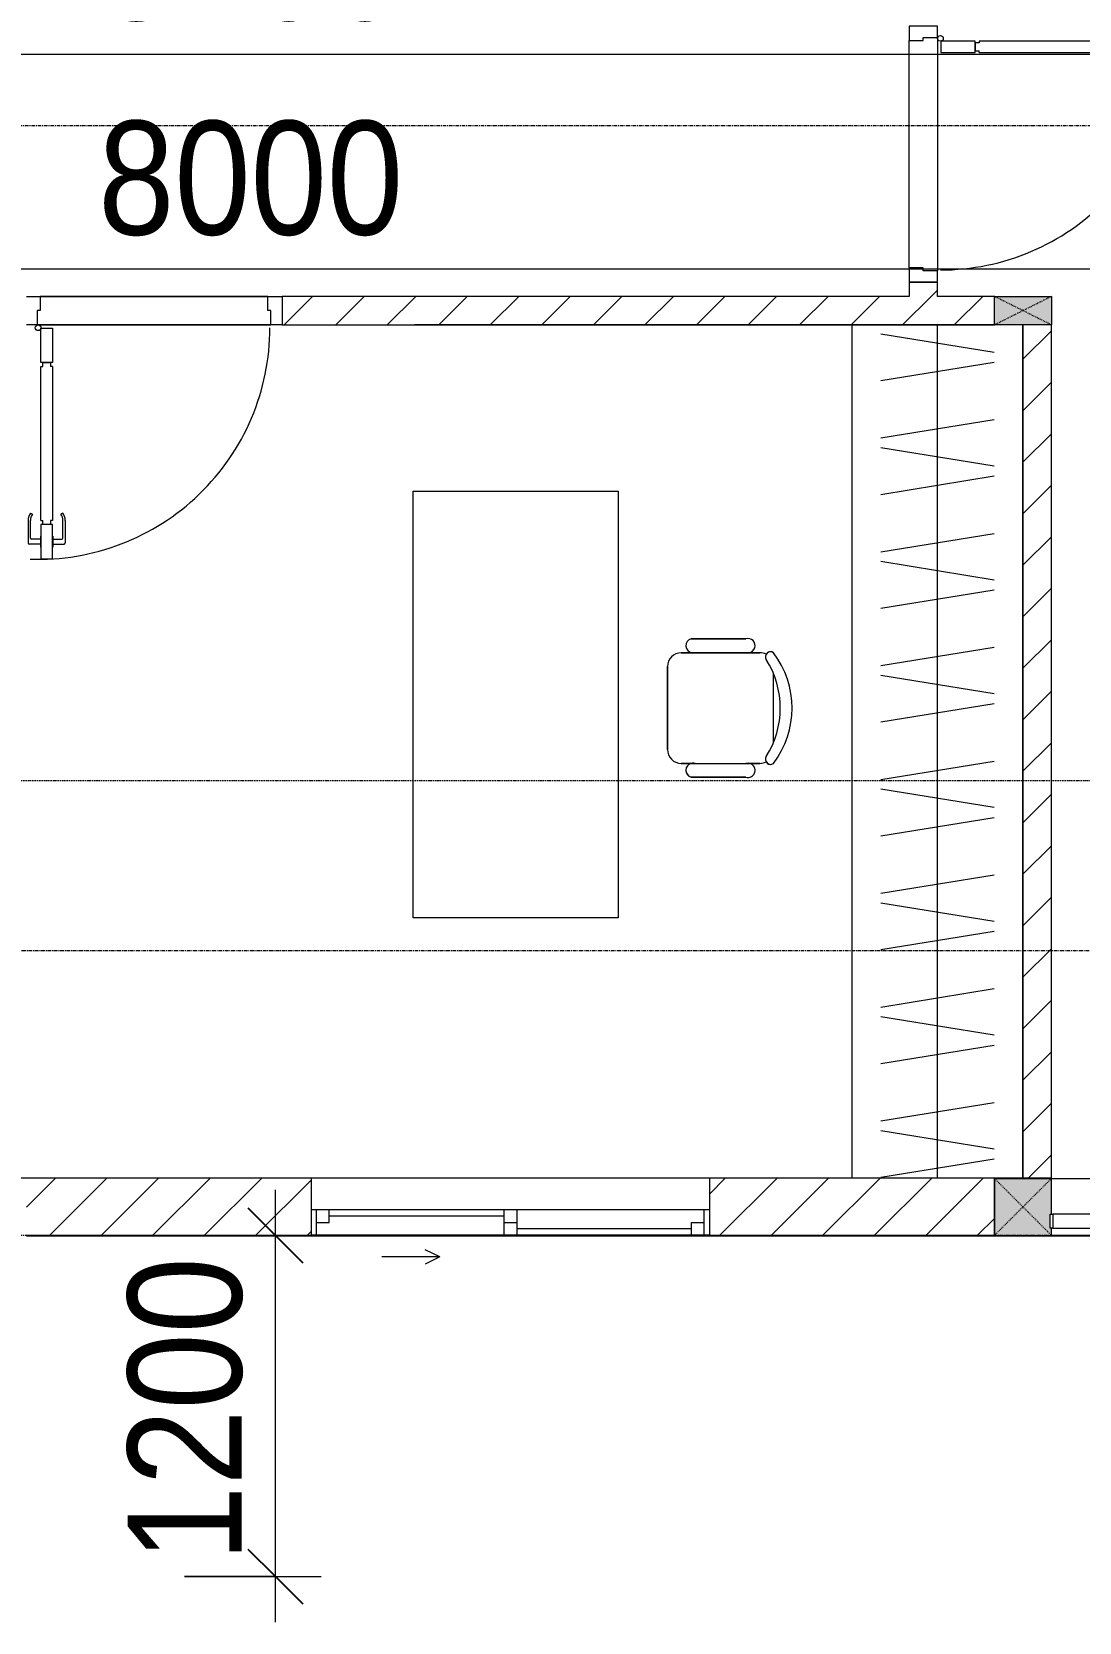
# Model space of a CAD drawing. Header units: millimetres. Extents: x 962 to 239635, y -15958 to 82755.
# Drawn here: x 156823 to 160501, y 23177 to 28767 of the extents above; entities that cross this region are included whole.
import ezdxf

# ---------------------------------------------------------------- set-up
doc = ezdxf.new("R2010")
doc.units = ezdxf.units.MM
for name, pattern in [('Dash', [6, 3, -3]), ('Dash Dot 3_16_', [7.9375, 4.7625, -1.5875, 0, -1.5875]), ('Grid Line', [22.225, 12.7, -3.175, 3.175, -3.175])]:
    doc.linetypes.add(name, pattern=pattern)
for name, color, linetype, lineweight in [('0-1', 7, 'Continuous', 5), ('A-ANNO-DIMS', 211, 'Continuous', 9), ('A-ANNO-DIMS-160', 211, 'Continuous', 9), ('A-DETL-GENF-1', 9, 'Continuous', 9), ('A-DOOR-1', 254, 'Continuous', 9), ('A-DOOR-2', 9, 'Continuous', 9), ('A-FLOR-1', 250, 'Continuous', 9), ('A-FLOR-2', 9, 'Continuous', 9), ('A-FLOR-HRAL-1', 254, 'Continuous', 9), ('A-FLOR-HRAL-2', 9, 'Continuous', 9), ('A-GLAZ', 151, 'Continuous', 9), ('A-WALL', 113, 'Continuous', 9), ('A-WALL-1', 253, 'Continuous', 18), ('A-WALL-2', 9, 'Continuous', 9), ('A-WALL-3', 113, 'Continuous', 18), ('A-WALL-PATT-1', 10, 'Continuous', 9), ('A-WALL-PATT-2', 111, 'Continuous', 9), ('G-ANNO-SYMB-1', 111, 'Dash Dot 3_16_', 18), ('I-FURN', 30, 'Continuous', 9), ('I-FURN-1', 254, 'Continuous', 9), ('S-COLS', 52, 'Continuous', 9), ('S-COLS-1', 52, 'Continuous', 5), ('S-COLS-3', 254, 'Continuous', 9), ('S-COLS-4', 253, 'Continuous', 18), ('S-COLS-5', 52, 'Dash', 9), ('S-COLS-6', 52, 'Continuous', 18), ('S-COLS-HDLN', 52, 'Dash', 9), ('S-COLS-HDLN-1', 9, 'Dash', 9), ('S-GRID-1', 1, 'Grid Line', 9)]:
    doc.layers.add(name, color=color, linetype=linetype, lineweight=lineweight)
doc.styles.add('UTM Avo', font='UTM Avo.ttf', dxfattribs={"width": 0.9, "height": 400})
doc.dimstyles.new('1_Dim_chi_tiet_2_5', dxfattribs={"dimscale": 304.8, "dimtxt": 399.720379, "dimasz": 0.629921, "dimexe": 0.524934, "dimexo": 0.0625, "dimgap": 0.052493, "dimtad": 1, "dimdec": 0, "dimrnd": 5, "dimzin": 0, "dimdsep": 46, "dimtxsty": 'UTM Avo', "dimblk1": 'OBLIQUE', "dimblk2": 'OBLIQUE', "dimsah": 1, "dimcen": 0.09, "dimdle": 0.524934, "dimazin": 0, "dimtfac": 1, "dimtdec": 4, "dimtix": 1, "dimtmove": 0, "dimatfit": 3, "dimfxl": 1.049869, "dimfxlon": 1, "dimtvp": 1, "dimtolj": 1, "dimtzin": 0, "dimarcsym": 2})
doc.dimstyles.new('1_Dim_chi_tiet_2_5_1', dxfattribs={"dimscale": 304.8, "dimtxt": 399.720379, "dimasz": 0.629921, "dimexe": 0.524934, "dimexo": 0.0625, "dimgap": 0.052493, "dimtad": 1, "dimdec": 0, "dimrnd": 5, "dimzin": 0, "dimdsep": 46, "dimtxsty": 'UTM Avo', "dimblk1": 'OBLIQUE', "dimblk2": 'OBLIQUE', "dimsah": 1, "dimcen": 0.09, "dimdle": 0.524934, "dimazin": 0, "dimtfac": 1, "dimtdec": 4, "dimtix": 1, "dimtmove": 0, "dimatfit": 3, "dimfxl": 1.049869, "dimfxlon": 1, "dimtvp": 1, "dimtolj": 1, "dimtzin": 0, "dimarcsym": 2})
pattern_1 = [(45, (0, 0), (-90.50967, 90.50967), [])]

# ---------------------------------------------------------------- blocks, each defined once
blk = doc.blocks.new('NCV_TKTC_KET CAU_rvt-1-TKCS_MB TẦNG 2')
at = {"layer": 'A-FLOR-1'}
for p, q in [((95052.6, 24535.2), (98652.5, 24535.2)), ((98652.5, 24535.3), (99777.6, 24535.3))]:
    blk.add_line(p, q, dxfattribs=at)
blk = doc.blocks.new('DOOR_CW_01 CANH MO-PANEL KINH - DIW_01-900x2200-CỬA GỖ VÂN LAMINATE-V5-TKCS_MB TẦNG 2')
at = {"layer": 'A-DETL-GENF-1'}
for p, q in [((-397, -182), (-397, -62)), ((-397, -62), (-357, -62)), ((-357, -62), (-357, -182)), ((-357, -182), (-397, -182)), ((-397, -196), (-391, -196)), ((-397, -738), (-397, -196)), ((-391, -196), (-391, -182)), ((-391, -182), (-363, -182)), ((-363, -182), (-363, -196)), ((-357, -196), (-363, -196)), ((-357, -196), (-357, -738)), ((-433.9, -711.2), (-427.3, -715.8)), ((-320.1, -711.2), (-326.7, -715.8)), ((-442, -737), (-442, -816.5)), ((-434, -799.5), (-434, -737)), ((-397, -738), (-391, -738)), ((-357, -752), (-397, -752)), ((-397, -752), (-397, -872)), ((-391, -752), (-391, -738)), ((-363, -752), (-391, -752)), ((-357, -738), (-363, -738)), ((-363, -738), (-363, -752)), ((-357, -872), (-357, -752)), ((-320, -799.5), (-320, -737)), ((-312, -737), (-312, -816.5)), ((-399, -820.5), (-438, -820.5)), ((-399, -803.5), (-430, -803.5)), ((-399, -792.2), (-399, -831.8)), ((-397, -792.2), (-399, -792.2)), ((-399, -831.8), (-397, -831.8)), ((-397, -792.2), (-397, -831.8)), ((-357, -792.2), (-357, -831.8)), ((-357, -792.2), (-355, -792.2)), ((-355, -831.8), (-357, -831.8)), ((-355, -792.2), (-355, -831.8)), ((-355, -803.5), (-324, -803.5)), ((-355, -820.5), (-316, -820.5)), ((-397, -872), (-357, -872))]:
    blk.add_line(p, q, dxfattribs=at)
blk.add_circle((-407, -60), 10, dxfattribs=at)
for centre, radius, start, end in [((-407, -60), 814, 268, 0), ((-397, -737), 45, 145, 180), ((-397, -737), 37, 145, 180), ((-357, -737), 37, 0, 35), ((-357, -737), 45, 360, 35), ((-438, -816.5), 4, 180, 270), ((-430, -799.5), 4, 180, 270), ((-324, -799.5), 4, 270, 0), ((-316, -816.5), 4, 270, 0)]:
    blk.add_arc(centre, radius, start, end, dxfattribs=at)
at = {"layer": 'A-DOOR-2'}
for p, q in [((-448.4, 50), (-400, 50)), ((-400, 50), (-400, 0)), ((400, 0), (400, 50)), ((400, 50), (450, 50)), ((450, 50), (450, -50)), ((-410, -50), (-448.4, -50)), ((-410, 0), (-410, -50)), ((-400, 0), (-410, 0)), ((-407, -50), (-382, -50)), ((410, 0), (400, 0)), ((410, -50), (410, 0)), ((450, -50), (410, -50))]:
    blk.add_line(p, q, dxfattribs=at)
blk = doc.blocks.new('TU DO LV A - TU DO LV A-V9-TKCS_MB TẦNG 2')
at = {"layer": 'I-FURN'}
for p, q in [((0.2, 0), (3000, 0)), ((4.3, -101), (68.9, -499)), ((169, -101), (104.4, -499)), ((202.5, -101), (267.1, -499)), ((404.3, -101), (468.9, -499)), ((569, -101), (504.4, -499)), ((602.5, -101), (667.1, -499)), ((804.3, -101), (868.9, -499)), ((969, -101), (904.4, -499)), ((1002.5, -101), (1067.1, -499)), ((1204.3, -101), (1268.9, -499)), ((1369, -101), (1304.4, -499)), ((1402.5, -101), (1467.1, -499)), ((1604.3, -101), (1668.9, -499)), ((1769, -101), (1704.4, -499)), ((1802.5, -101), (1867.1, -499)), ((2004.3, -101), (2068.9, -499)), ((2169, -101), (2104.4, -499)), ((2202.5, -101), (2267.1, -499)), ((2404.3, -101), (2468.9, -499)), ((2569, -101), (2504.4, -499)), ((2602.5, -101), (2667.1, -499)), ((2804.3, -101), (2868.9, -499)), ((2969, -101), (2904.4, -499)), ((0.1, -300), (3000, -300))]:
    blk.add_line(p, q, dxfattribs=at)
at = {"layer": 'I-FURN-1'}
blk.add_line((0.2, 0), (3000, 0), dxfattribs=at)
blk = doc.blocks.new('BAN LV A - BAN LV A_dwg_ban hoc2-348006-TKCS_MB TẦNG 2')
at = {"layer": 'I-FURN'}
for p, q in [((145.8, 437.4), (-145.8, 437.4)), ((-243, 354.4), (-243, 162)), ((-194.4, 388.8), (-194.4, 113.4)), ((194.4, 113.4), (194.4, 388.8)), ((194.4, 351.4), (194.4, 150.8)), ((243.7, 162), (243.7, 354.4)), ((-120.5, 64.8), (120.5, 64.8))]:
    blk.add_line(p, q, dxfattribs=at)
at = {"layer": 'I-FURN', "flags": 128}
blk.add_lwpolyline([(-737.8, 610.5), (-737.8, 1330.5), (-154.9, 1330.5), (762.2, 1330.5), (762.2, 610.5)], close=True, dxfattribs=at)
at = {"layer": 'I-FURN'}
for centre, radius, start, end in [((-145.8, 388.8), 48.6, 90, 180), ((145.8, 388.8), 48.6, 360, 90), ((-218.7, 347.3), 25.3, 343.7398, 163.7398), ((219.4, 347.3), 25.3, 16.2602, 170.7054), ((-218.7, 154.9), 25.3, 163.7398, 16.2602), ((-145.8, 113.4), 48.6, 180, 207.5844), ((145.8, 113.4), 48.6, 332.4156, 0), ((219.4, 154.9), 25.3, 189.2946, 16.2602), ((-180.2, 75.4), 17.8, 57.9726, 216.6901), ((0, 324), 324, 233.1301, 306.8699), ((0, 359.3), 318.2, 237.5758, 302.4242), ((180.2, 75.4), 17.8, 323.3099, 122.0274)]:
    blk.add_arc(centre, radius, start, end, dxfattribs=at)
blk = doc.blocks.new('BAN LV A - BAN LV A_dwg-348005-TKCS_MB TẦNG 2')
at = {"extrusion": (0, 0, -1), "zscale": -1, "rotation": 180}
blk.add_blockref('BAN LV A - BAN LV A_dwg_ban hoc2-348006-TKCS_MB TẦNG 2', (-729, 1383.7), dxfattribs=at)
blk = doc.blocks.new('BAN LV A - BAN LV A-401069-TKCS_MB TẦNG 2')
at = {"layer": 'I-FURN-1'}
for p, q in [((-8.8, -53.2), (1491.2, -53.2)), ((-8.8, -773.2), (-8.8, -53.2)), ((1491.2, -53.2), (1491.2, -773.2)), ((1491.2, -773.2), (-8.8, -773.2)), ((583.2, -946.3), (874.8, -946.3)), ((534.6, -1029.3), (534.6, -994.9)), ((923.4, -994.9), (923.4, -1032.3)), ((486, -1221.7), (486, -1029.3)), ((972.7, -1029.3), (972.7, -1221.7)), ((534.6, -1270.3), (534.6, -1235.9)), ((923.4, -1232.9), (923.4, -1270.3))]:
    blk.add_line(p, q, dxfattribs=at)
for centre, radius, start, end in [((583.2, -994.9), 48.6, 90, 180), ((874.8, -994.9), 48.6, 0, 90), ((510.3, -1036.4), 25.3, 16.2602, 163.7398), ((948.4, -1036.4), 25.3, 16.2602, 170.7054), ((510.3, -1228.8), 25.3, 163.7398, 343.7398), ((948.4, -1228.8), 25.3, 189.2946, 16.2602), ((583.2, -1270.3), 48.6, 180, 207.5844), ((874.8, -1270.3), 48.6, 332.4156, 0), ((548.9, -1308.3), 17.8, 119.404, 216.6901), ((729, -1059.7), 324, 233.1301, 306.8699), ((909.2, -1308.3), 17.8, 323.3099, 60.596)]:
    blk.add_arc(centre, radius, start, end, dxfattribs=at)
at = {"extrusion": (0, 0, -1), "zscale": -1, "rotation": 180}
blk.add_blockref('BAN LV A - BAN LV A_dwg-348005-TKCS_MB TẦNG 2', (0, 0), dxfattribs=at)
blk = doc.blocks.new('Railing - 50 x 10mm-901205-TKCS_MB TẦNG 2')
at = {"layer": 'A-FLOR-HRAL-2'}
for p, q in [((25, 5), (-25, 5)), ((-25, 5), (-25, -5)), ((25, -5), (25, 5)), ((-25, -5), (25, -5))]:
    blk.add_line(p, q, dxfattribs=at)
blk = doc.blocks.new('Railing - Railing-883259-TKCS_MB TẦNG 2')
at = {"layer": 'A-FLOR-HRAL-2'}
for p, q in [((76844.1, 15351.2), (75749.1, 15351.2)), ((75749.1, 15301.2), (76844.1, 15301.2))]:
    blk.add_line(p, q, dxfattribs=at)
at = {"extrusion": (0, 0, -1), "zscale": -1, "rotation": 90.00000000000072}
for p in [(-75744.1, 15326.2), (-76869.1, 15326.2)]:
    blk.add_blockref('Railing - 50 x 10mm-901205-TKCS_MB TẦNG 2', p, dxfattribs=at)
blk = doc.blocks.new('G1_SOF - BO TRU - 100x200-746114-TKCS_MB TẦNG 2')
at = {"layer": 'S-COLS'}
blk.add_hatch(color=256, dxfattribs=at).paths.add_polyline_path([(50, -100), (50, 100), (-50, 100), (-50, -100)])
at = {"layer": 'S-COLS-4'}
for p, q in [((-50, 100), (50, 100)), ((-50, -100), (-50, 100)), ((50, 100), (50, -100)), ((50, -100), (-50, -100))]:
    blk.add_line(p, q, dxfattribs=at)
at = {"layer": 'S-COLS-HDLN-1'}
for p, q in [((50, -100), (-50, 100)), ((-50, -100), (50, 100))]:
    blk.add_line(p, q, dxfattribs=at)
blk = doc.blocks.new('DOOR_CW_01 CANH MO-PANEL KINH - DIG_01-900x2200-CỬA NHÔM KÍNH-901226-TKCS_MB TẦNG 2')
at = {"layer": 'A-DETL-GENF-1'}
for p, q in [((-397, 872), (-357, 872)), ((-397, 752), (-397, 872)), ((-357, 872), (-357, 752)), ((-442, 737), (-442, 816.5)), ((-399, 820.5), (-438, 820.5)), ((-434, 799.5), (-434, 737)), ((-399, 803.5), (-430, 803.5)), ((-399, 831.8), (-397, 831.8)), ((-399, 792.2), (-399, 831.8)), ((-397, 792.2), (-399, 792.2)), ((-397, 792.2), (-397, 831.8)), ((-357, 792.2), (-357, 831.8)), ((-355, 831.8), (-357, 831.8)), ((-357, 792.2), (-355, 792.2)), ((-355, 792.2), (-355, 831.8)), ((-355, 820.5), (-316, 820.5)), ((-355, 803.5), (-324, 803.5)), ((-320, 799.5), (-320, 737)), ((-312, 737), (-312, 816.5)), ((-357, 752), (-397, 752)), ((-397, 738), (-391, 738)), ((-397, 738), (-397, 196)), ((-363, 752), (-391, 752)), ((-391, 752), (-391, 738)), ((-363, 738), (-363, 752)), ((-357, 738), (-363, 738)), ((-357, 196), (-357, 738)), ((-433.9, 711.2), (-427.3, 715.8)), ((-320.1, 711.2), (-326.7, 715.8)), ((-397, 196), (-391, 196)), ((-357, 182), (-397, 182)), ((-397, 182), (-397, 62)), ((-391, 196), (-391, 182)), ((-391, 182), (-363, 182)), ((-357, 196), (-363, 196)), ((-363, 182), (-363, 196)), ((-357, 62), (-357, 182)), ((-397, 62), (-357, 62))]:
    blk.add_line(p, q, dxfattribs=at)
blk.add_circle((-407, 60), 10, dxfattribs=at)
for centre, radius, start, end in [((-407, 60), 814, 360, 92), ((-438, 816.5), 4, 90, 180), ((-430, 799.5), 4, 90, 180), ((-324, 799.5), 4, 360, 90), ((-316, 816.5), 4, 0, 90), ((-397, 737), 45, 180, 215), ((-397, 737), 37, 180, 215), ((-357, 737), 37, 325, 0), ((-357, 737), 45, 325, 0)]:
    blk.add_arc(centre, radius, start, end, dxfattribs=at)
at = {"layer": 'A-DOOR-2'}
for p, q in [((-410, 50), (-450, 50)), ((-450, 50), (-450, -50)), ((-410, 0), (-410, 50)), ((-400, 0), (-410, 0)), ((-407, 50), (-382, 50)), ((-400, -50), (-400, 0)), ((410, 0), (400, 0)), ((400, 0), (400, -50)), ((450, 50), (410, 50)), ((410, 50), (410, 0)), ((450, -50), (450, 50)), ((-450, -50), (-400, -50)), ((400, -50), (450, -50))]:
    blk.add_line(p, q, dxfattribs=at)
blk = doc.blocks.new('NCV_TKTC_TANG 2_rvt-1-TKCS_MB TẦNG 2')
at = {"layer": 'A-WALL-PATT-1'}
h = blk.add_hatch(dxfattribs=at)
h.set_pattern_fill('FP_1', color=256, style=0, pattern_type=2)
h.set_pattern_definition(pattern_1)
h.paths.add_polyline_path([(98252.6, 27836.9), (98252.6, 27886.9), (98152.6, 27886.9), (98152.6, 27836.9)])
h.paths.add_polyline_path([(98152.6, 28786.9), (98252.6, 28786.9), (98252.6, 28836.9), (98152.6, 28836.9)])
h = blk.add_hatch(dxfattribs=at)
h.set_pattern_fill('FP_1', color=256, style=0, pattern_type=2)
h.set_pattern_definition(pattern_1)
h.paths.add_polyline_path([(95950.9, 27736.9), (98452.6, 27736.9), (98452.6, 27836.9), (95950.9, 27836.9)])
h = blk.add_hatch(dxfattribs=at)
h.set_pattern_fill('FP_1', color=256, style=0, pattern_type=2)
h.set_pattern_definition(pattern_1)
h.paths.add_polyline_path([(98552.6, 24736.9), (98652.6, 24736.9), (98652.6, 27736.9), (98552.6, 27736.9), (98552.6, 25733.6)])
at = {"layer": 'A-FLOR-2'}
for p, q in [((98152.6, 27936.9), (98152.6, 28736.9)), ((95100.9, 27836.9), (95900.9, 27836.9)), ((95900.9, 27836.9), (95100.9, 27836.9)), ((95910.9, 27736.9), (95090.9, 27736.9)), ((95090.9, 27736.9), (95910.9, 27736.9)), ((97952.6, 27736.9), (96416.3, 27736.9)), ((98452.6, 27736.9), (97952.6, 27736.9)), ((98552.6, 27736.9), (98452.6, 27736.9)), ((98552.6, 24736.9), (98552.6, 27736.9))]:
    blk.add_line(p, q, dxfattribs=at)
at = {"layer": 'A-WALL-1'}
for p, q in [((98152.6, 27836.9), (95950.9, 27836.9)), ((95950.9, 27836.9), (95950.9, 27736.9)), ((98252.6, 27886.9), (98152.6, 27886.9)), ((98152.6, 27886.9), (98152.6, 27836.9)), ((98252.6, 27836.9), (98252.6, 27886.9)), ((98452.6, 27836.9), (98252.6, 27836.9)), ((95950.9, 27736.9), (98452.6, 27736.9)), ((98552.6, 27736.9), (98552.6, 24736.9)), ((98652.6, 24736.9), (98652.6, 27736.9)), ((98552.6, 24736.9), (98652.6, 24736.9))]:
    blk.add_line(p, q, dxfattribs=at)
at = {"layer": 'A-WALL-2'}
for p, q in [((98152.6, 27936.9), (98152.6, 28736.9)), ((98252.6, 28746.9), (98252.6, 27926.9)), ((98652.6, 24736.9), (99752.6, 24736.9)), ((99752.6, 24536.9), (98652.6, 24536.9))]:
    blk.add_line(p, q, dxfattribs=at)
at = {"layer": 'A-DOOR-1', "rotation": 270.0000000000003}
blk.add_blockref('DOOR_CW_01 CANH MO-PANEL KINH - DIG_01-900x2200-CỬA NHÔM KÍNH-901226-TKCS_MB TẦNG 2', (98202.6, 28336.9), dxfattribs=at)
at = {"layer": 'A-DOOR-1'}
blk.add_blockref('DOOR_CW_01 CANH MO-PANEL KINH - DIW_01-900x2200-CỬA GỖ VÂN LAMINATE-V5-TKCS_MB TẦNG 2', (95500.9, 27786.9), dxfattribs=at)
at = {"layer": 'A-FLOR-HRAL-1'}
blk.add_blockref('Railing - Railing-883259-TKCS_MB TẦNG 2', (22908.5, 9260.7), dxfattribs=at)
at = {"layer": 'I-FURN-1'}
for name, p, rotation in [('TU DO LV A - TU DO LV A-V9-TKCS_MB TẦNG 2', (97952.6, 24736.9), 89.9999999999999), ('BAN LV A - BAN LV A-401069-TKCS_MB TẦNG 2', (96357.8, 25661.2), 90.0000000000001)]:
    blk.add_blockref(name, p, dxfattribs=dict(at, rotation=rotation))
at = {"layer": 'S-COLS-3', "rotation": 90.00000000000037}
blk.add_blockref('G1_SOF - BO TRU - 100x200-746114-TKCS_MB TẦNG 2', (98552.6, 27786.9), dxfattribs=at)
blk = doc.blocks.new('1_FAMILY RVT - W01-WxH 1400x1400xmm-389822-TKCS_MB TẦNG 2')
at = {"layer": 'A-GLAZ'}
for p, q in [((248.4, 172.39), (299.2, 197.79)), ((248.4, 172.39), (299.2, 146.99)), ((248.4, 172.39), (451.6, 172.39)), ((-700, 96.19), (-700, -103.81)), ((700, 96.19), (-700, 96.19)), ((-700, 96.19), (-636.5, 96.19)), ((-680.95, 96.19), (-680.95, 7.29)), ((-636.5, 96.19), (-22.225, 96.19)), ((-636.5, 96.19), (-636.5, 51.74)), ((-636.5, 73.965), (-22.225, 73.965)), ((-22.225, 7.29), (-22.225, 96.19)), ((-22.225, 96.19), (22.225, 96.19)), ((22.225, 96.19), (680.95, 96.19)), ((22.225, 96.19), (22.225, 7.29)), ((680.95, 96.19), (700, 96.19)), ((680.95, 96.19), (680.95, 7.29)), ((700, -103.81), (700, 96.19)), ((-700, 7.29), (-680.95, 7.29)), ((-636.5, 51.74), (-680.95, 51.74)), ((-680.95, 7.29), (-22.225, 7.29)), ((22.225, 51.74), (-22.225, 51.74)), ((-22.225, 7.29), (22.225, 7.29)), ((22.225, 29.515), (636.5, 29.515)), ((22.225, 7.29), (636.5, 7.29)), ((636.5, 51.74), (636.5, 7.29)), ((680.95, 51.74), (636.5, 51.74)), ((636.5, 7.29), (700, 7.29)), ((-700, -103.81), (700, -103.81))]:
    blk.add_line(p, q, dxfattribs=at)
blk = doc.blocks.new('G1_SOF - BO TRU - 200x200-3052400-TKCS_MB TẦNG 2')
at = {"layer": 'S-COLS-HDLN'}
for p, q in [((-100, 100), (100, -100)), ((100, 100), (-100, -100))]:
    blk.add_line(p, q, dxfattribs=at)
blk = doc.blocks.new('DIMBLOCK39-TKCS_MB TẦNG 2')
at = {"layer": 'A-ANNO-DIMS-160'}
for p, q in [((157678.9, 23177.4), (157678.9, 24696.9)), ((157358.9, 24536.9), (157838.9, 24536.9)), ((157678.9, 24536.9), (157358.9, 24536.9)), ((157358.9, 23337.4), (157838.9, 23337.4)), ((157678.9, 23337.4), (157358.9, 23337.4))]:
    blk.add_line(p, q, dxfattribs=at)
at = {"layer": 'A-ANNO-DIMS-160', "lineweight": 25}
for p, q in [((157678.9, 24536.9), (157582.9, 24632.9)), ((157678.9, 24536.9), (157774.9, 24440.9)), ((157678.9, 23337.4), (157582.9, 23433.4)), ((157678.9, 23337.4), (157774.9, 23241.4))]:
    blk.add_line(p, q, dxfattribs=at)
at = {"layer": 'A-ANNO-DIMS-160', "color": 0, "insert": (157159.3, 23389.4), "char_height": 400, "width": 1314.636, "attachment_point": 1, "rotation": 90, "line_spacing_factor": 1.110334, "style": 'UTM Avo'}
blk.add_mtext('1200', dxfattribs=at)
blk = doc.blocks.new('_Oblique')
at = {"color": 0, "linetype": 'ByBlock', "lineweight": -2}
blk.add_line((-0.5, -0.5), (0.5, 0.5), dxfattribs=at)
blk = doc.blocks.new('DIMBLOCK66-TKCS_MB TẦNG 2')
at = {"layer": 'A-ANNO-DIMS-160'}
for p, q in [((153503.5, 29007.8), (153503.5, 28527.8)), ((153503.5, 28687.8), (153503.5, 29007.8)), ((161703.5, 29007.8), (161703.5, 28527.8)), ((161703.5, 28687.8), (161703.5, 29007.8)), ((153503.5, 28687.8), (161703.5, 28687.8))]:
    blk.add_line(p, q, dxfattribs=at)
at = {"layer": 'A-ANNO-DIMS-160', "lineweight": 25}
for p, q in [((153503.5, 28687.8), (153599.5, 28783.8)), ((161703.5, 28687.8), (161799.5, 28783.8)), ((153503.5, 28687.8), (153407.5, 28591.8)), ((161703.5, 28687.8), (161607.5, 28591.8))]:
    blk.add_line(p, q, dxfattribs=at)
at = {"layer": 'A-ANNO-DIMS-160', "color": 0, "insert": (157055.7, 29207.5), "char_height": 400, "width": 1314.636, "attachment_point": 1, "line_spacing_factor": 1.110334, "style": 'UTM Avo'}
blk.add_mtext('8200', dxfattribs=at)
blk = doc.blocks.new('DIMBLOCK282-TKCS_MB TẦNG 2')
at = {"layer": 'A-ANNO-DIMS-160'}
for p, q in [((153603.5, 28254.2), (153603.5, 27774.2)), ((153603.5, 27934.2), (153603.5, 28254.2)), ((161603.5, 28254.2), (161603.5, 27774.2)), ((161603.5, 27934.2), (161603.5, 28254.2)), ((153443.5, 27934.2), (161763.5, 27934.2))]:
    blk.add_line(p, q, dxfattribs=at)
at = {"layer": 'A-ANNO-DIMS-160', "lineweight": 25}
for p, q in [((153603.5, 27934.2), (153699.5, 28030.2)), ((161603.5, 27934.2), (161699.5, 28030.2)), ((153603.5, 27934.2), (153507.5, 27838.2)), ((161603.5, 27934.2), (161507.5, 27838.2))]:
    blk.add_line(p, q, dxfattribs=at)
at = {"layer": 'A-ANNO-DIMS-160', "color": 0, "insert": (157055.7, 28453.9), "char_height": 400, "width": 1314.636, "attachment_point": 1, "line_spacing_factor": 1.110334, "style": 'UTM Avo'}
blk.add_mtext('8000', dxfattribs=at)

msp = doc.modelspace()

# ---------------------------------------------------------------- hatches: boundary and pattern name
at = {"layer": 'A-WALL-PATT-2'}
h = msp.add_hatch(dxfattribs=at)
h.set_pattern_fill('FP_1', color=256, style=0, pattern_type=2)
h.set_pattern_definition([(45, (61750.9, 0), (-90.50967, 90.50967), [])])
h.paths.add_polyline_path([(159203.5, 24537.4), (160203.5, 24537.4), (160203.5, 24736.9), (159203.5, 24737.4)])
h.paths.add_polyline_path([(156803.5, 24537.4), (157803.5, 24537.4), (157803.5, 24737.4), (156803.5, 24736.9)])
at = {"layer": 'S-COLS-1'}
msp.add_hatch(color=256, dxfattribs=at).paths.add_polyline_path([(160403.5, 24536.9), (160403.5, 24561.9), (160398.5, 24561.9), (160398.5, 24611.9), (160403.5, 24611.9), (160403.5, 24736.9), (160203.5, 24736.9), (160203.5, 24536.9)])

# ---------------------------------------------------------------- linework, layer by layer
at = {"layer": 'A-WALL'}
for p, q in [((160203.5, 24537.4), (160203.5, 24736.9)), ((160203.5, 24736.9), (160403.5, 24736.9))]:
    msp.add_line(p, q, dxfattribs=at)
at = {"layer": 'A-WALL-3'}
for p, q in [((157803.5, 24737.4), (156428.5, 24737.4)), ((160403.5, 24737.4), (159203.5, 24737.4)), ((160403.5, 24736.9), (160403.5, 24737.4)), ((156803.5, 24537.4), (157803.5, 24537.4)), ((159203.5, 24537.4), (160203.5, 24537.4))]:
    msp.add_line(p, q, dxfattribs=at)
at = {"layer": 'G-ANNO-SYMB-1'}
msp.add_line((90498.7, 26135.3), (196677.7, 26135.3), dxfattribs=at)
at = {"layer": 'S-COLS'}
for p, q in [((160403.5, 24736.9), (160203.5, 24736.9)), ((160203.5, 24736.9), (160203.5, 24537.4))]:
    msp.add_line(p, q, dxfattribs=at)
at = {"layer": 'S-COLS-6'}
for p, q in [((160403.5, 24611.9), (160403.5, 24736.9)), ((160403.5, 24536.9), (160403.5, 24561.9)), ((160203.5, 24537.4), (160203.5, 24536.9)), ((160203.5, 24536.9), (160403.5, 24536.9))]:
    msp.add_line(p, q, dxfattribs=at)
at = {"layer": 'S-GRID-1'}
for p, q in [((189415.6, 28436.9), (96253.4, 28436.9)), ((187383.6, 25536.9), (98285.4, 25536.9)), ((189415.6, 24536.9), (96253.4, 24536.9))]:
    msp.add_line(p, q, dxfattribs=at)

# ---------------------------------------------------------------- block references
at = {"layer": '0-1'}
for name in ['NCV_TKTC_KET CAU_rvt-1-TKCS_MB TẦNG 2', 'NCV_TKTC_TANG 2_rvt-1-TKCS_MB TẦNG 2']:
    msp.add_blockref(name, (61750.9, 0), dxfattribs=at)
at = {"layer": 'A-GLAZ', "rotation": 180}
msp.add_blockref('1_FAMILY RVT - W01-WxH 1400x1400xmm-389822-TKCS_MB TẦNG 2', (158503.5, 24633.6), dxfattribs=at)
at = {"layer": 'S-COLS-5'}
msp.add_blockref('G1_SOF - BO TRU - 200x200-3052400-TKCS_MB TẦNG 2', (160303.5, 24636.9), dxfattribs=at)

# ---------------------------------------------------------------- dimensions: what is measured, and where the dimension line sits
at = {"layer": 'A-ANNO-DIMS'}
for base, p1, p2, dimstyle, override, picture, middle in [((161703.5, 28687.8), (153503.5, 29007.8), (161703.5, 29007.8), '1_Dim_chi_tiet_2_5', {"dimpost": '<>', "dimfxl": 8200}, 'DIMBLOCK66-TKCS_MB TẦNG 2', (157603.5, 28910.8)), ((161603.5, 27934.2), (153603.5, 28254.2), (161603.5, 28254.2), '1_Dim_chi_tiet_2_5_1', {"dimpost": '<>', "dimfxl": 8000}, 'DIMBLOCK282-TKCS_MB TẦNG 2', (157603.5, 28157.2))]:
    dim = msp.add_linear_dim(base=base, p1=p1, p2=p2, dimstyle=dimstyle, override=override, dxfattribs=at)
    dim.commit()
    dim.dimension.update_dxf_attribs({"geometry": picture, "text_midpoint": middle})
dim = msp.add_linear_dim(base=(157678.8949, 24536.936), p1=(157358.8949, 23337.3629), p2=(157358.8949, 24536.936), angle=90, dimstyle='1_Dim_chi_tiet_2_5', override={"dimpost": '<>', "dimfxl": 1199.573178}, dxfattribs=at)
dim.commit()
dim.dimension.update_dxf_attribs({"geometry": 'DIMBLOCK39-TKCS_MB TẦNG 2', "text_midpoint": (157455.9028, 23937.1494)})

doc.saveas('drawing.dxf')
